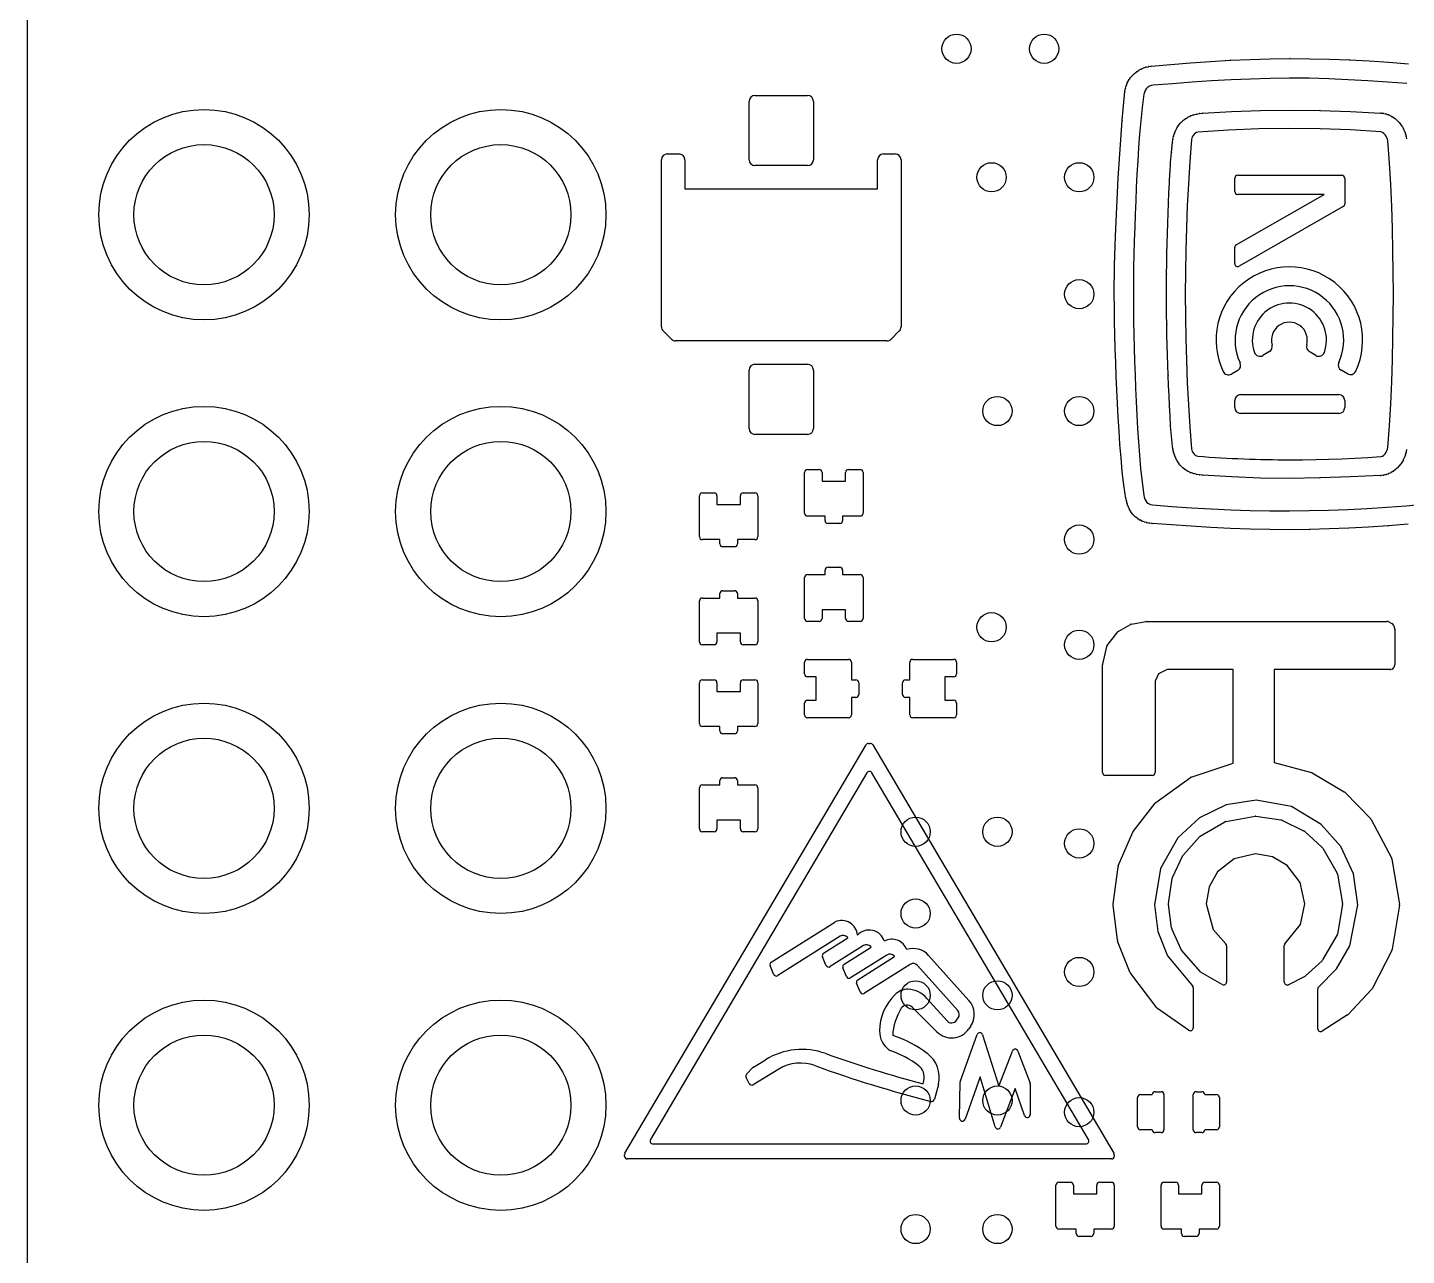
# Model space of a CAD drawing. Extents: x 0 to 45, y 0 to 50.
# Drawn here: x 0 to 11.8, y 19.07 to 29.58 of the extents above; entities that cross this region are included whole.
import ezdxf

# ---------------------------------------------------------------- set-up
doc = ezdxf.new("R2010")
doc.units = 0
for name, color, linetype in [('HOLE_1-6', 7, 'CONTINUOUS'), ('OUTLINE', 7, 'CONTINUOUS'), ('Resist-B', 7, 'CONTINUOUS'), ('Symbol-B', 7, 'CONTINUOUS')]:
    doc.layers.add(name, color=color, linetype=linetype)

msp = doc.modelspace()

# ---------------------------------------------------------------- linework, layer by layer
at = {"layer": 'HOLE_1-6'}
for centre, radius in [((7.95, 29.4), 0.125), ((8.7, 29.4), 0.125), ((1.51, 27.98), 0.6), ((4.05, 27.98), 0.6), ((8.25, 28.3), 0.125), ((9, 28.3), 0.125), ((9, 27.3), 0.125), ((8.3, 26.3), 0.125), ((9, 26.3), 0.125), ((1.51, 25.44), 0.6), ((4.05, 25.44), 0.6), ((9, 25.2), 0.125), ((8.25, 24.45), 0.125), ((9, 24.3), 0.125), ((1.51, 22.9), 0.6), ((4.05, 22.9), 0.6), ((7.6, 22.7), 0.125), ((8.3, 22.7), 0.125), ((9, 22.6), 0.125), ((7.6, 22), 0.125), ((9, 21.5), 0.125), ((7.6, 21.3), 0.125), ((8.3, 21.3), 0.125), ((1.51, 20.36), 0.6), ((4.05, 20.36), 0.6), ((7.6, 20.4), 0.125), ((8.3, 20.4), 0.125), ((9, 20.3), 0.125), ((7.6, 19.3), 0.125), ((8.3, 19.3), 0.125)]:
    msp.add_circle(centre, radius, dxfattribs=at)
at = {"layer": 'OUTLINE'}
msp.add_line((0, 1), (0, 49), dxfattribs=at)
at = {"layer": 'Resist-B'}
for p, q in [((6.175, 28.45), (6.175, 28.95)), ((6.225, 29), (6.675, 29)), ((6.725, 28.95), (6.725, 28.45)), ((6.675, 28.4), (6.225, 28.4)), ((6.225, 26.7), (6.675, 26.7)), ((6.175, 26.15), (6.175, 26.65)), ((6.725, 26.65), (6.725, 26.15)), ((6.675, 26.1), (6.225, 26.1)), ((6.65, 25.425), (6.65, 25.775)), ((6.675, 25.8), (6.775, 25.8)), ((6.8, 25.775), (6.8, 25.7)), ((7, 25.7), (7, 25.775)), ((7.025, 25.8), (7.125, 25.8)), ((7.15, 25.775), (7.15, 25.425)), ((6.8, 25.7), (7, 25.7)), ((5.75, 25.225), (5.75, 25.575)), ((5.775, 25.6), (5.875, 25.6)), ((5.9, 25.575), (5.9, 25.5)), ((5.9, 25.5), (6.1, 25.5)), ((6.1, 25.5), (6.1, 25.575)), ((6.125, 25.6), (6.225, 25.6)), ((6.25, 25.575), (6.25, 25.225)), ((6.825, 25.4), (6.675, 25.4)), ((6.825, 25.3625), (6.825, 25.4)), ((6.975, 25.4), (6.975, 25.3625)), ((7.125, 25.4), (6.975, 25.4)), ((6.95, 25.3375), (6.85, 25.3375)), ((5.925, 25.2), (5.775, 25.2)), ((5.925, 25.1625), (5.925, 25.2)), ((6.05, 25.1375), (5.95, 25.1375)), ((6.075, 25.2), (6.075, 25.1625)), ((6.225, 25.2), (6.075, 25.2)), ((6.675, 24.9), (6.825, 24.9)), ((6.825, 24.9), (6.825, 24.9375)), ((6.85, 24.9625), (6.95, 24.9625)), ((6.975, 24.9375), (6.975, 24.9)), ((6.975, 24.9), (7.125, 24.9)), ((6.65, 24.525), (6.65, 24.875)), ((7.15, 24.875), (7.15, 24.525)), ((5.75, 24.325), (5.75, 24.675)), ((5.775, 24.7), (5.925, 24.7)), ((5.925, 24.7), (5.925, 24.7375)), ((5.95, 24.7625), (6.05, 24.7625)), ((6.075, 24.7375), (6.075, 24.7)), ((6.075, 24.7), (6.225, 24.7)), ((6.25, 24.675), (6.25, 24.325)), ((7, 24.6), (6.8, 24.6)), ((6.8, 24.6), (6.8, 24.525)), ((7, 24.525), (7, 24.6)), ((6.775, 24.5), (6.675, 24.5)), ((7.125, 24.5), (7.025, 24.5)), ((6.1, 24.4), (5.9, 24.4)), ((5.9, 24.4), (5.9, 24.325)), ((6.1, 24.325), (6.1, 24.4)), ((5.875, 24.3), (5.775, 24.3)), ((6.225, 24.3), (6.125, 24.3)), ((6.65, 24.05), (6.65, 24.15)), ((6.675, 24.175), (7.025, 24.175)), ((7.05, 24.15), (7.05, 24)), ((7.55, 24), (7.55, 24.15)), ((7.575, 24.175), (7.925, 24.175)), ((7.95, 24.15), (7.95, 24.05)), ((5.75, 23.625), (5.75, 23.975)), ((5.775, 24), (5.875, 24)), ((5.9, 23.975), (5.9, 23.9)), ((6.1, 23.9), (6.1, 23.975)), ((6.125, 24), (6.225, 24)), ((6.25, 23.975), (6.25, 23.625)), ((6.75, 24.025), (6.675, 24.025)), ((6.75, 23.825), (6.75, 24.025)), ((7.05, 24), (7.0875, 24)), ((7.1125, 23.975), (7.1125, 23.875)), ((7.4875, 23.875), (7.4875, 23.975)), ((7.5125, 24), (7.55, 24)), ((7.925, 24.025), (7.85, 24.025)), ((7.85, 24.025), (7.85, 23.825)), ((5.9, 23.9), (6.1, 23.9)), ((7.0875, 23.85), (7.05, 23.85)), ((7.05, 23.85), (7.05, 23.7)), ((7.55, 23.85), (7.5125, 23.85)), ((7.55, 23.7), (7.55, 23.85)), ((6.65, 23.7), (6.65, 23.8)), ((6.675, 23.825), (6.75, 23.825)), ((7.85, 23.825), (7.925, 23.825)), ((7.95, 23.8), (7.95, 23.7)), ((7.025, 23.675), (6.675, 23.675)), ((7.925, 23.675), (7.575, 23.675)), ((5.925, 23.6), (5.775, 23.6)), ((5.925, 23.5625), (5.925, 23.6)), ((6.05, 23.5375), (5.95, 23.5375)), ((6.075, 23.6), (6.075, 23.5625)), ((6.225, 23.6), (6.075, 23.6)), ((5.925, 23.1), (5.925, 23.1375)), ((5.95, 23.1625), (6.05, 23.1625)), ((6.075, 23.1375), (6.075, 23.1)), ((5.75, 22.725), (5.75, 23.075)), ((5.775, 23.1), (5.925, 23.1)), ((6.075, 23.1), (6.225, 23.1)), ((6.25, 23.075), (6.25, 22.725)), ((6.1, 22.8), (5.9, 22.8)), ((5.9, 22.8), (5.9, 22.725)), ((6.1, 22.725), (6.1, 22.8)), ((5.875, 22.7), (5.775, 22.7)), ((6.225, 22.7), (6.125, 22.7)), ((9.5, 20.175), (9.5, 20.425)), ((9.525, 20.45), (9.625, 20.45)), ((9.65, 20.475), (9.7, 20.475)), ((9.725, 20.45), (9.725, 20.15)), ((9.975, 20.15), (9.975, 20.45)), ((10, 20.475), (10.05, 20.475)), ((10.075, 20.45), (10.175, 20.45)), ((10.2, 20.425), (10.2, 20.175)), ((9.625, 20.15), (9.525, 20.15)), ((9.7, 20.125), (9.65, 20.125)), ((10.05, 20.125), (10, 20.125)), ((10.175, 20.15), (10.075, 20.15)), ((8.8, 19.325), (8.8, 19.675)), ((8.825, 19.7), (8.925, 19.7)), ((8.95, 19.675), (8.95, 19.6)), ((8.95, 19.6), (9.15, 19.6)), ((9.15, 19.6), (9.15, 19.675)), ((9.175, 19.7), (9.275, 19.7)), ((9.3, 19.675), (9.3, 19.325)), ((9.7, 19.325), (9.7, 19.675)), ((9.725, 19.7), (9.825, 19.7)), ((9.85, 19.675), (9.85, 19.6)), ((9.85, 19.6), (10.05, 19.6)), ((10.05, 19.6), (10.05, 19.675)), ((10.075, 19.7), (10.175, 19.7)), ((10.2, 19.675), (10.2, 19.325)), ((8.975, 19.3), (8.825, 19.3)), ((8.975, 19.2625), (8.975, 19.3)), ((9.1, 19.2375), (9, 19.2375)), ((9.125, 19.3), (9.125, 19.2625)), ((9.275, 19.3), (9.125, 19.3)), ((9.875, 19.3), (9.725, 19.3)), ((9.875, 19.2625), (9.875, 19.3)), ((10, 19.2375), (9.9, 19.2375)), ((10.025, 19.3), (10.025, 19.2625)), ((10.175, 19.3), (10.025, 19.3))]:
    msp.add_line(p, q, dxfattribs=at)
for centre in [(1.51, 27.98), (4.05, 27.98), (1.51, 25.44), (4.05, 25.44), (1.51, 22.9), (4.05, 22.9), (1.51, 20.36), (4.05, 20.36)]:
    msp.add_circle(centre, 0.9, dxfattribs=at)
for centre, radius, start, end in [((6.225, 28.95), 0.05, 90, 180), ((6.675, 28.95), 0.05, 0, 90), ((6.225, 28.45), 0.05, 180, -90), ((6.675, 28.45), 0.05, -90, 0), ((6.225, 26.65), 0.05, 90, 180), ((6.675, 26.65), 0.05, 0, 90), ((6.225, 26.15), 0.05, 180, -90), ((6.675, 26.15), 0.05, -90, 0), ((6.675, 25.775), 0.025, 90, 180), ((6.775, 25.775), 0.025, 0, 90), ((7.025, 25.775), 0.025, 90, 180), ((7.125, 25.775), 0.025, 0, 90), ((5.775, 25.575), 0.025, 90, 180), ((5.875, 25.575), 0.025, 0, 90), ((6.125, 25.575), 0.025, 90, 180), ((6.225, 25.575), 0.025, 0, 90), ((6.675, 25.425), 0.025, 180, -90), ((7.125, 25.425), 0.025, -90, 0), ((6.85, 25.3625), 0.025, 180, -90), ((6.95, 25.3625), 0.025, -90, 0), ((5.775, 25.225), 0.025, 180, -90), ((5.95, 25.1625), 0.025, 180, -90), ((6.05, 25.1625), 0.025, -90, 0), ((6.225, 25.225), 0.025, -90, 0), ((6.675, 24.875), 0.025, 90, 180), ((6.85, 24.9375), 0.025, 90, 180), ((6.95, 24.9375), 0.025, 0, 90), ((7.125, 24.875), 0.025, 0, 90), ((5.775, 24.675), 0.025, 90, 180), ((5.95, 24.7375), 0.025, 90, 180), ((6.05, 24.7375), 0.025, 0, 90), ((6.225, 24.675), 0.025, 0, 90), ((6.675, 24.525), 0.025, 180, -90), ((6.775, 24.525), 0.025, -90, 0), ((7.025, 24.525), 0.025, 180, -90), ((7.125, 24.525), 0.025, -90, 0), ((5.775, 24.325), 0.025, 180, -90), ((5.875, 24.325), 0.025, -90, 0), ((6.125, 24.325), 0.025, 180, -90), ((6.225, 24.325), 0.025, -90, 0), ((6.675, 24.15), 0.025, 90, 180), ((7.025, 24.15), 0.025, 0, 90), ((7.575, 24.15), 0.025, 90, 180), ((7.925, 24.15), 0.025, 0, 90), ((5.775, 23.975), 0.025, 90, 180), ((5.875, 23.975), 0.025, 0, 90), ((6.125, 23.975), 0.025, 90, 180), ((6.225, 23.975), 0.025, 0, 90), ((6.675, 24.05), 0.025, 180, -90), ((7.0875, 23.975), 0.025, 0, 90), ((7.5125, 23.975), 0.025, 90, 180), ((7.925, 24.05), 0.025, -90, 0), ((7.0875, 23.875), 0.025, -90, 0), ((7.5125, 23.875), 0.025, 180, -90), ((6.675, 23.8), 0.025, 90, 180), ((7.925, 23.8), 0.025, 0, 90), ((5.775, 23.625), 0.025, 180, -90), ((6.225, 23.625), 0.025, -90, 0), ((6.675, 23.7), 0.025, 180, -90), ((7.025, 23.7), 0.025, -90, 0), ((7.575, 23.7), 0.025, 180, -90), ((7.925, 23.7), 0.025, -90, 0), ((5.95, 23.5625), 0.025, 180, -90), ((6.05, 23.5625), 0.025, -90, 0), ((5.95, 23.1375), 0.025, 90, 180), ((6.05, 23.1375), 0.025, 0, 90), ((5.775, 23.075), 0.025, 90, 180), ((6.225, 23.075), 0.025, 0, 90), ((5.775, 22.725), 0.025, 180, -90), ((5.875, 22.725), 0.025, -90, 0), ((6.125, 22.725), 0.025, 180, -90), ((6.225, 22.725), 0.025, -90, 0), ((9.525, 20.425), 0.025, 90, 180), ((9.65, 20.45), 0.025, 90, 180), ((9.7, 20.45), 0.025, 0, 90), ((10, 20.45), 0.025, 90, 180), ((10.05, 20.45), 0.025, 0, 90), ((10.175, 20.425), 0.025, 0, 90), ((9.525, 20.175), 0.025, 180, -90), ((9.65, 20.15), 0.025, 180, -90), ((9.7, 20.15), 0.025, -90, 0), ((10, 20.15), 0.025, 180, -90), ((10.05, 20.15), 0.025, -90, 0), ((10.175, 20.175), 0.025, -90, 0), ((8.825, 19.675), 0.025, 90, 180), ((8.925, 19.675), 0.025, 0, 90), ((9.175, 19.675), 0.025, 90, 180), ((9.275, 19.675), 0.025, 0, 90), ((9.725, 19.675), 0.025, 90, 180), ((9.825, 19.675), 0.025, 0, 90), ((10.075, 19.675), 0.025, 90, 180), ((10.175, 19.675), 0.025, 0, 90), ((8.825, 19.325), 0.025, 180, -90), ((9, 19.2625), 0.025, 180, -90), ((9.1, 19.2625), 0.025, -90, 0), ((9.275, 19.325), 0.025, -90, 0), ((9.725, 19.325), 0.025, 180, -90), ((9.9, 19.2625), 0.025, 180, -90), ((10, 19.2625), 0.025, -90, 0), ((10.175, 19.325), 0.025, -90, 0)]:
    msp.add_arc(centre, radius, start, end, dxfattribs=at)
at = {"layer": 'Symbol-B'}
for p, q in [((9.61506, 29.2504), (9.78321, 29.26506)), ((9.78355, 29.26508), (9.95285, 29.27867)), ((9.95329, 29.27871), (10.12265, 29.29081)), ((10.12321, 29.29085), (10.29258, 29.30102)), ((10.29328, 29.30106), (10.46262, 29.30887)), ((10.46344, 29.3089), (10.6327, 29.31391)), ((10.63366, 29.31392), (10.80298, 29.31569)), ((10.80386, 29.31569), (10.97254, 29.31447)), ((10.97328, 29.31446), (11.142, 29.31075)), ((11.14276, 29.31073), (11.31138, 29.30445)), ((11.31216, 29.30442), (11.4807, 29.2955)), ((11.48138, 29.29546), (11.6499, 29.28422)), ((11.6504, 29.28418), (11.81902, 29.2712)), ((9.42981, 29.14049), (9.44011, 29.15455)), ((9.443, 29.15814), (9.45468, 29.17134)), ((9.45776, 29.17452), (9.47076, 29.18682)), ((9.47402, 29.18966), (9.48827, 29.20098)), ((9.49165, 29.20344), (9.50692, 29.21361)), ((9.51053, 29.2158), (9.52657, 29.22462)), ((9.5304, 29.22652), (9.54698, 29.23387)), ((9.55111, 29.23549), (9.56809, 29.24127)), ((9.57247, 29.24255), (9.58949, 29.24666)), ((9.59433, 29.24758), (9.6125, 29.25011)), ((10.80011, 29.148), (10.63316, 29.14544)), ((10.96768, 29.14699), (10.80011, 29.148)), ((11.13524, 29.14231), (10.96768, 29.14699)), ((9.36833, 28.7883), (9.39116, 29.03371)), ((9.39153, 29.03668), (9.3943, 29.05468)), ((9.39525, 29.05938), (9.39952, 29.07623)), ((9.40094, 29.08086), (9.40684, 29.09728)), ((9.40864, 29.10162), (9.41603, 29.11735)), ((9.41834, 29.12169), (9.4272, 29.13655)), ((9.56428, 29.04295), (9.55762, 29.02695)), ((9.5736, 29.05745), (9.56428, 29.04295)), ((9.58561, 29.06957), (9.5736, 29.05745)), ((9.60009, 29.07861), (9.58561, 29.06957)), ((9.61622, 29.08453), (9.60009, 29.07861)), ((9.63301, 29.0874), (9.61622, 29.08453)), ((9.79946, 29.10094), (9.63301, 29.0874)), ((9.966, 29.11326), (9.79946, 29.10094)), ((10.13268, 29.12413), (9.966, 29.11326)), ((10.2994, 29.13327), (10.13268, 29.12413)), ((10.46626, 29.14046), (10.2994, 29.13327)), ((10.63316, 29.14544), (10.46626, 29.14046)), ((11.3027, 29.13485), (11.13524, 29.14231)), ((11.47006, 29.12542), (11.3027, 29.13485)), ((11.6373, 29.1147), (11.47006, 29.12542)), ((11.80448, 29.10299), (11.6373, 29.1147)), ((9.55363, 29.01031), (9.53819, 28.89708)), ((9.55762, 29.02695), (9.55363, 29.01031)), ((9.53819, 28.89708), (9.52628, 28.78339)), ((9.88767, 28.78553), (9.90373, 28.79815)), ((9.90837, 28.80139), (9.92601, 28.81227)), ((9.93058, 28.81477), (9.94978, 28.824)), ((9.95417, 28.82587), (9.97465, 28.83341)), ((9.97881, 28.83473), (10.00023, 28.84055)), ((10.00421, 28.84146), (10.0261, 28.84553)), ((10.03009, 28.84611), (10.05288, 28.84847)), ((10.0552, 28.84866), (10.30205, 28.86265)), ((10.30301, 28.8627), (10.55064, 28.87196)), ((10.55184, 28.87199), (10.79943, 28.8753)), ((10.80079, 28.8753), (11.06017, 28.87171)), ((11.06111, 28.87168), (11.32065, 28.8632)), ((11.32153, 28.86317), (11.57963, 28.85019)), ((11.583, 28.84991), (11.60102, 28.84778)), ((11.60621, 28.84689), (11.62311, 28.84305)), ((11.62815, 28.84162), (11.64464, 28.83601)), ((11.64942, 28.8341), (11.66529, 28.8268)), ((11.66984, 28.82442), (11.68495, 28.81549)), ((11.68903, 28.81281), (11.70337, 28.80233)), ((11.70698, 28.79943), (11.72049, 28.78748)), ((9.3495, 28.54055), (9.36826, 28.78746)), ((9.52628, 28.78339), (9.51637, 28.66952)), ((9.81549, 28.67783), (9.82344, 28.69788)), ((9.82541, 28.70222), (9.83501, 28.721)), ((9.83758, 28.72545), (9.84891, 28.74291)), ((9.85209, 28.74727), (9.86516, 28.76333)), ((9.8688, 28.76733), (9.88341, 28.78177)), ((9.99232, 28.67625), (9.98262, 28.66789)), ((10.00324, 28.68257), (9.99232, 28.67625)), ((10.01513, 28.6857), (10.00324, 28.68257)), ((10.27649, 28.70302), (10.01513, 28.6857)), ((10.53821, 28.71407), (10.27649, 28.70302)), ((10.80011, 28.71811), (10.53821, 28.71407)), ((11.06097, 28.71514), (10.80011, 28.71811)), ((11.3217, 28.70546), (11.06097, 28.71514)), ((11.58198, 28.68811), (11.3217, 28.70546)), ((11.59544, 28.68412), (11.58198, 28.68811)), ((11.6073, 28.67556), (11.59544, 28.68412)), ((11.61764, 28.66421), (11.6073, 28.67556)), ((11.72363, 28.78445), (11.73619, 28.77122)), ((11.73894, 28.76806), (11.75036, 28.75381)), ((11.75289, 28.75036), (11.76308, 28.73516)), ((11.76522, 28.73165), (11.77414, 28.71564)), ((11.77604, 28.71185), (11.78355, 28.69519)), ((11.78516, 28.69118), (11.79112, 28.67417)), ((9.51637, 28.66952), (9.50786, 28.55557)), ((9.78886, 28.51392), (9.79758, 28.59844)), ((9.79787, 28.60073), (9.80131, 28.62364)), ((9.80193, 28.62698), (9.80678, 28.64898)), ((9.80772, 28.65262), (9.81408, 28.67379)), ((9.96108, 28.62271), (9.94601, 28.43406)), ((9.96336, 28.63495), (9.96108, 28.62271)), ((9.96788, 28.64684), (9.96336, 28.63495)), ((9.97438, 28.65796), (9.96788, 28.64684)), ((9.98262, 28.66789), (9.97438, 28.65796)), ((11.62648, 28.65176), (11.61764, 28.66421)), ((11.63362, 28.63891), (11.62648, 28.65176)), ((11.63867, 28.62555), (11.63362, 28.63891)), ((11.64121, 28.61161), (11.63867, 28.62555)), ((11.65472, 28.42448), (11.64121, 28.61161)), ((11.79248, 28.66958), (11.79666, 28.65259)), ((11.79765, 28.64744), (11.80009, 28.6296)), ((5.425, 27.02071), (5.425, 28.45)), ((5.475, 28.5), (5.575, 28.5)), ((5.625, 28.45), (5.625, 28.2)), ((7.275, 28.2), (7.275, 28.45)), ((7.325, 28.5), (7.425, 28.5)), ((7.475, 28.45), (7.475, 27.02071)), ((9.33407, 28.29252), (9.34945, 28.53987)), ((9.50045, 28.44153), (9.49394, 28.32743)), ((9.50786, 28.55557), (9.50045, 28.44153)), ((9.78214, 28.42716), (9.78874, 28.51264)), ((9.49394, 28.32743), (9.4882, 28.21326)), ((9.77214, 28.25359), (9.77679, 28.33994)), ((9.77681, 28.34032), (9.78209, 28.42637)), ((9.94601, 28.43406), (9.93415, 28.24519)), ((11.66572, 28.23718), (11.65472, 28.42448)), ((9.32129, 28.04439), (9.33404, 28.29198)), ((9.4882, 28.21326), (9.48312, 28.09908)), ((9.76787, 28.16691), (9.77212, 28.25335)), ((9.93415, 28.24519), (9.92496, 28.05616)), ((10.33136, 28.1791), (10.33136, 28.2926)), ((10.35636, 28.3176), (11.24735, 28.3176)), ((11.27235, 28.2926), (11.27235, 28.07081)), ((11.67436, 28.04973), (11.66572, 28.23718)), ((5.625, 28.2), (7.275, 28.2)), ((9.48312, 28.09908), (9.4786, 27.98489)), ((9.76405, 28.08022), (9.76785, 28.16665)), ((10.34388, 27.7227), (11.0963, 28.1541)), ((11.0963, 28.1541), (10.35636, 28.1541)), ((9.31074, 27.79629), (9.32127, 28.04395)), ((9.4786, 27.98489), (9.47456, 27.87069)), ((9.75757, 27.9068), (9.76062, 27.99331)), ((9.76062, 27.99353), (9.76405, 28.08)), ((9.92496, 28.05616), (9.91792, 27.867)), ((11.25976, 28.04911), (10.36876, 27.5395)), ((11.68078, 27.86218), (11.67436, 28.04973)), ((9.47456, 27.87069), (9.47098, 27.75646)), ((9.75488, 27.82006), (9.75757, 27.9066)), ((9.91792, 27.867), (9.91256, 27.67783)), ((11.6852, 27.6746), (11.68078, 27.86218)), ((9.30296, 27.54824), (9.31072, 27.79573)), ((9.47098, 27.75646), (9.46786, 27.64221)), ((9.75054, 27.64657), (9.75254, 27.73312)), ((9.75254, 27.73332), (9.75488, 27.81986)), ((9.46786, 27.64221), (9.46522, 27.52794)), ((9.74886, 27.55983), (9.75054, 27.64639)), ((9.91256, 27.67783), (9.90903, 27.48862)), ((10.33135, 27.5612), (10.33131, 27.701)), ((11.68777, 27.487), (11.6852, 27.6746)), ((9.30002, 27.29989), (9.30293, 27.54726)), ((9.46522, 27.52794), (9.46336, 27.41369)), ((9.7476, 27.47333), (9.74886, 27.55959)), ((9.46336, 27.41369), (9.46336, 27.18448)), ((9.74774, 27.12619), (9.74759, 27.47257)), ((9.90903, 27.48862), (9.90766, 27.29939)), ((11.68863, 27.29939), (11.68777, 27.487)), ((9.30095, 27.18271), (9.30001, 27.29889)), ((9.90766, 27.29939), (9.90918, 27.11019)), ((11.68762, 27.11181), (11.68863, 27.29939)), ((9.30278, 27.06583), (9.30095, 27.18233)), ((9.46336, 27.18448), (9.46522, 27.06957)), ((9.30532, 26.94897), (9.30278, 27.06553)), ((9.46522, 27.06957), (9.46768, 26.95466)), ((9.74891, 27.03923), (9.74774, 27.12553)), ((9.75056, 26.95245), (9.74891, 27.03895)), ((9.90918, 27.11019), (9.91276, 26.92098)), ((11.68495, 26.92426), (11.68762, 27.11181)), ((5.51036, 26.91464), (5.43964, 26.98536)), ((7.46036, 26.98536), (7.38964, 26.91464)), ((9.30845, 26.83211), (9.30532, 26.94871)), ((9.46768, 26.95466), (9.4706, 26.83975)), ((9.75267, 26.86569), (9.75056, 26.95219)), ((9.91276, 26.92098), (9.91812, 26.7318)), ((11.68045, 26.7367), (11.68495, 26.92426)), ((7.35429, 26.9), (5.54571, 26.9)), ((9.31211, 26.71532), (9.30845, 26.83189)), ((9.4706, 26.83975), (9.47398, 26.72487)), ((9.75516, 26.77894), (9.75267, 26.86547)), ((10.62799, 26.80819), (10.57199, 26.77494)), ((11.02469, 26.77512), (10.96877, 26.80875)), ((9.31637, 26.59853), (9.31211, 26.71506)), ((9.47398, 26.72487), (9.47789, 26.61001)), ((9.758, 26.69219), (9.75516, 26.77874)), ((9.76115, 26.60548), (9.758, 26.69201)), ((9.91812, 26.7318), (9.92513, 26.54265)), ((11.67403, 26.54923), (11.68045, 26.7367)), ((9.32124, 26.48179), (9.31638, 26.59827)), ((9.47789, 26.61001), (9.48236, 26.4952)), ((9.76461, 26.51879), (9.76115, 26.6053)), ((10.35643, 26.64759), (10.30244, 26.61596)), ((11.29555, 26.61862), (11.24186, 26.65024)), ((9.32683, 26.36509), (9.32126, 26.48149)), ((9.48236, 26.4952), (9.48747, 26.38039)), ((9.76837, 26.43214), (9.76461, 26.51861)), ((9.92513, 26.54265), (9.93425, 26.3536)), ((10.38136, 26.44021), (11.22235, 26.44021)), ((11.66547, 26.36185), (11.67403, 26.54923)), ((9.3332, 26.24844), (9.32685, 26.36475)), ((9.48747, 26.38039), (9.49326, 26.26561)), ((9.7725, 26.34549), (9.76838, 26.43192)), ((9.77707, 26.25886), (9.77252, 26.34525)), ((9.93425, 26.3536), (9.94604, 26.16472)), ((10.33136, 26.3294), (10.33136, 26.39021)), ((11.27235, 26.39021), (11.27235, 26.3294)), ((11.65465, 26.17458), (11.66547, 26.36185)), ((9.34042, 26.13182), (9.33322, 26.24808)), ((9.49326, 26.26561), (9.49981, 26.15085)), ((9.78224, 26.17244), (9.77709, 26.2585)), ((11.22235, 26.2794), (10.38136, 26.2794)), ((9.34859, 26.01524), (9.34044, 26.13142)), ((9.49981, 26.15085), (9.5072, 26.03615)), ((9.78879, 26.08616), (9.78229, 26.17164)), ((9.79758, 26.00035), (9.78891, 26.08484)), ((9.94604, 26.16472), (9.96108, 25.9761)), ((11.64121, 25.98751), (11.65465, 26.17458)), ((9.35782, 25.8988), (9.34863, 26.01478)), ((9.5072, 26.03615), (9.51553, 25.92147)), ((9.80131, 25.97516), (9.79787, 25.99803)), ((9.80678, 25.94982), (9.80193, 25.97182)), ((9.96108, 25.9761), (9.96336, 25.96414)), ((9.96336, 25.96414), (9.96788, 25.95253)), ((11.63367, 25.9601), (11.6387, 25.97348)), ((11.6387, 25.97348), (11.64121, 25.98751)), ((11.80009, 25.9695), (11.79764, 25.95163)), ((9.36869, 25.78258), (9.35788, 25.8981)), ((9.51553, 25.92147), (9.52536, 25.80694)), ((9.81409, 25.925), (9.80772, 25.94618)), ((9.82342, 25.90095), (9.81549, 25.92098)), ((9.83498, 25.87785), (9.82539, 25.8966)), ((9.84893, 25.85589), (9.83757, 25.87337)), ((9.86512, 25.83552), (9.85206, 25.85158)), ((9.96788, 25.95253), (9.97441, 25.94123)), ((9.97441, 25.94123), (9.98267, 25.93089)), ((9.98267, 25.93089), (9.99237, 25.9223)), ((9.99237, 25.9223), (10.00329, 25.91621)), ((10.00329, 25.91621), (10.01513, 25.91341)), ((10.80011, 25.88311), (10.9119, 25.88342)), ((10.9119, 25.88342), (11.02366, 25.88464)), ((11.02366, 25.88464), (11.13545, 25.88705)), ((11.13545, 25.88705), (11.24721, 25.89078)), ((11.24721, 25.89078), (11.35889, 25.89589)), ((11.35889, 25.89589), (11.4705, 25.90252)), ((11.4705, 25.90252), (11.58198, 25.9107)), ((11.58198, 25.9107), (11.59549, 25.91468)), ((11.59549, 25.91468), (11.60738, 25.92329)), ((11.60738, 25.92329), (11.61769, 25.9347)), ((11.61769, 25.9347), (11.62653, 25.9472)), ((11.62653, 25.9472), (11.63367, 25.9601)), ((11.75044, 25.84518), (11.73901, 25.83088)), ((11.76311, 25.86374), (11.75291, 25.84855)), ((11.77421, 25.8834), (11.76533, 25.86737)), ((11.78359, 25.90383), (11.77607, 25.88712)), ((11.79114, 25.92489), (11.78521, 25.90788)), ((11.79667, 25.94652), (11.7925, 25.92947)), ((9.38231, 25.66675), (9.36882, 25.7814)), ((9.52536, 25.80694), (9.5372, 25.69261)), ((9.88338, 25.81706), (9.86878, 25.83148)), ((9.9037, 25.80071), (9.88765, 25.8133)), ((9.92598, 25.78661), (9.90834, 25.79747)), ((9.94977, 25.7749), (9.93057, 25.78411)), ((9.9746, 25.76553), (9.95414, 25.77305)), ((10.00018, 25.75841), (9.9788, 25.7642)), ((10.02614, 25.75349), (10.00426, 25.75748)), ((10.05294, 25.75061), (10.03005, 25.75294)), ((10.30205, 25.73628), (10.05514, 25.75044)), ((10.55061, 25.72677), (10.30301, 25.73623)), ((10.79944, 25.72351), (10.55187, 25.72674)), ((11.06017, 25.72709), (10.80078, 25.72351)), ((11.32065, 25.7356), (11.06111, 25.72712)), ((11.57962, 25.7486), (11.32153, 25.73563)), ((11.60104, 25.75103), (11.58301, 25.74889)), ((11.62311, 25.75575), (11.60619, 25.75192)), ((11.64471, 25.76283), (11.6282, 25.7572)), ((11.66533, 25.77201), (11.64945, 25.76472)), ((11.68505, 25.78338), (11.66994, 25.77443)), ((11.70344, 25.79654), (11.68908, 25.78604)), ((11.72056, 25.81142), (11.70707, 25.79947)), ((11.73626, 25.82772), (11.72372, 25.81448)), ((9.39988, 25.55163), (9.38254, 25.66503)), ((9.5372, 25.69261), (9.55168, 25.57859)), ((9.40419, 25.53024), (9.40032, 25.54918)), ((9.40988, 25.50889), (9.40492, 25.52718)), ((9.41696, 25.48809), (9.41089, 25.50562)), ((9.55168, 25.57859), (9.55506, 25.56193)), ((9.55506, 25.56193), (9.56064, 25.54567)), ((9.56064, 25.54567), (9.56877, 25.53066)), ((9.56877, 25.53066), (9.57967, 25.51773)), ((9.57967, 25.51773), (9.59341, 25.50767)), ((9.59341, 25.50767), (9.60913, 25.50087)), ((9.60913, 25.50087), (9.62572, 25.49759)), ((9.62572, 25.49759), (9.79318, 25.48413)), ((11.6312, 25.47628), (11.79704, 25.48992)), ((11.79704, 25.48992), (11.96257, 25.5063)), ((9.42561, 25.46784), (9.41836, 25.48448)), ((9.43593, 25.44837), (9.42747, 25.46402)), ((9.44799, 25.42987), (9.43829, 25.44446)), ((9.46175, 25.41263), (9.45088, 25.42595)), ((9.47723, 25.39685), (9.46523, 25.40879)), ((9.49444, 25.3827), (9.48124, 25.39327)), ((9.5133, 25.37033), (9.49879, 25.37959)), ((9.79318, 25.48413), (9.96072, 25.47219)), ((9.96072, 25.47219), (10.12841, 25.462)), ((10.12841, 25.462), (10.29623, 25.45383)), ((10.29623, 25.45383), (10.46415, 25.44801)), ((10.46415, 25.44801), (10.63212, 25.44511)), ((10.63212, 25.44511), (10.80011, 25.4457)), ((10.80011, 25.4457), (10.96643, 25.44842)), ((10.96643, 25.44842), (11.13275, 25.4521)), ((11.13275, 25.4521), (11.29902, 25.45751)), ((11.29902, 25.45751), (11.46519, 25.46546)), ((11.46519, 25.46546), (11.6312, 25.47628)), ((9.53342, 25.35989), (9.51764, 25.36786)), ((9.55439, 25.35139), (9.5376, 25.35802)), ((9.57609, 25.3448), (9.55863, 25.34994)), ((9.59809, 25.34012), (9.5802, 25.34378)), ((9.62108, 25.33722), (9.60222, 25.33945)), ((9.79017, 25.32491), (9.62334, 25.33701)), ((9.95813, 25.31335), (9.79035, 25.32489)), ((10.12621, 25.30312), (9.95853, 25.31333)), ((10.29444, 25.29492), (10.12681, 25.30309)), ((10.46283, 25.28902), (10.29512, 25.29489)), ((10.63129, 25.28548), (10.46353, 25.289)), ((10.79969, 25.28431), (10.63199, 25.28547)), ((10.96885, 25.28596), (10.80053, 25.28431)), ((11.13808, 25.29067), (10.96975, 25.28597)), ((11.30724, 25.29801), (11.13886, 25.2907)), ((11.47631, 25.30754), (11.30788, 25.29804)), ((11.64525, 25.31884), (11.47683, 25.30757)), ((11.81406, 25.33151), (11.64565, 25.31887)), ((9.33784, 24.41702), (9.4386, 24.47446)), ((9.44669, 24.47737), (9.56881, 24.49863)), ((9.57308, 24.499), (11.63294, 24.49997)), ((11.64357, 24.4976), (11.67639, 24.48221)), ((11.68929, 24.46807), (11.69846, 24.4427)), ((11.69995, 24.43418), (11.69966, 24.12774)), ((9.23965, 24.29486), (9.33055, 24.41073)), ((9.20066, 24.13307), (9.23493, 24.28493)), ((9.20017, 23.20585), (9.20005, 24.12756)), ((9.75387, 24.08767), (9.6773, 24.05009)), ((10.3165, 24.08767), (9.75387, 24.08767)), ((10.3165, 23.28537), (10.3165, 24.08767)), ((11.65969, 24.08767), (10.6696, 24.08767)), ((10.6696, 24.08767), (10.6696, 23.2916)), ((11.6772, 24.09232), (11.66797, 24.08908)), ((11.69715, 24.11687), (11.69141, 24.10502)), ((9.6773, 24.05009), (9.64992, 23.98817)), ((9.64992, 23.98817), (9.64992, 23.20585)), ((5.11247, 19.94821), (7.17607, 23.44371)), ((7.1976, 23.456), (7.2114, 23.456)), ((7.23293, 23.44371), (9.29653, 19.94821)), ((9.95882, 23.16774), (10.3165, 23.28537)), ((10.6696, 23.2916), (10.9879, 23.20601)), ((7.18297, 23.20361), (5.33048, 20.06571)), ((9.07852, 20.06571), (7.22603, 23.20361)), ((9.62492, 23.18085), (9.22517, 23.18085)), ((9.65625, 22.95002), (9.95197, 23.16423)), ((10.99412, 23.2034), (11.26845, 23.04144)), ((11.27363, 23.03737), (11.49451, 22.81095)), ((9.46078, 22.70147), (9.65122, 22.94517)), ((10.25645, 22.92957), (10.02923, 22.81804)), ((10.51437, 22.9694), (10.25645, 22.92957)), ((10.81546, 22.91456), (10.51437, 22.9694)), ((11.07101, 22.76312), (10.81546, 22.91456)), ((10.02923, 22.81804), (9.84437, 22.6468)), ((10.03491, 22.66199), (10.2466, 22.7852)), ((10.25477, 22.7882), (10.50428, 22.83282)), ((10.51243, 22.83293), (10.7256, 22.8006)), ((10.73271, 22.79841), (10.92069, 22.70779)), ((11.49874, 22.80513), (11.67392, 22.47196)), ((9.33451, 22.40723), (9.45748, 22.69588)), ((9.89093, 22.50313), (10.02887, 22.65707)), ((10.92666, 22.70376), (11.07942, 22.5648)), ((11.23791, 22.57345), (11.07101, 22.76312)), ((9.84437, 22.6468), (9.69677, 22.38459)), ((11.08429, 22.55874), (11.2066, 22.34536)), ((11.3466, 22.3403), (11.23791, 22.57345)), ((9.797, 22.30766), (9.88697, 22.49717)), ((10.32581, 22.46821), (10.18317, 22.35546)), ((10.50835, 22.5101), (10.32581, 22.46821)), ((10.65448, 22.48381), (10.50835, 22.5101)), ((10.77851, 22.41121), (10.65448, 22.48381)), ((11.67647, 22.46437), (11.73943, 22.07964)), ((9.28911, 22.0789), (9.33274, 22.40079)), ((9.69677, 22.38459), (9.64333, 22.07565)), ((10.18317, 22.35546), (10.11154, 22.22976)), ((10.88977, 22.26666), (10.77851, 22.41121)), ((11.20953, 22.33727), (11.25378, 22.08603)), ((11.38542, 22.07565), (11.3466, 22.3403)), ((9.76268, 22.08525), (9.79486, 22.30064)), ((10.11154, 22.22976), (10.0856, 22.08168)), ((10.9311, 22.08168), (10.88977, 22.26666)), ((9.32732, 21.77073), (9.28908, 22.0724)), ((9.64333, 22.07565), (9.67263, 21.84493)), ((9.79062, 21.87707), (9.76265, 22.07811)), ((10.0856, 22.08168), (10.14525, 21.86225)), ((10.89353, 21.90494), (10.9311, 22.08168)), ((11.25378, 22.07733), (11.20903, 21.82479)), ((11.31528, 21.72401), (11.38542, 22.07565)), ((11.73944, 22.07165), (11.6793, 21.69618)), ((6.36412, 21.58477), (6.90782, 21.92691)), ((9.67263, 21.84493), (9.7555, 21.63664)), ((9.87101, 21.69153), (9.79249, 21.87047)), ((10.14525, 21.86225), (10.25509, 21.74105)), ((10.76069, 21.74078), (10.89353, 21.90494)), ((6.9545, 21.80505), (6.42035, 21.46891)), ((6.81275, 21.66123), (7.02036, 21.79188)), ((7.15451, 21.72505), (6.86898, 21.54537)), ((7.02036, 21.79188), (7.01619, 21.79606)), ((7.22036, 21.71188), (7.21619, 21.71606)), ((9.43704, 21.4916), (9.32888, 21.76467)), ((10.26157, 21.72426), (10.26157, 21.41481)), ((10.75512, 21.41306), (10.75512, 21.72505)), ((11.20606, 21.81665), (11.08239, 21.60242)), ((11.20224, 21.52734), (11.31528, 21.72401)), ((6.83247, 21.5572), (6.80288, 21.63074)), ((6.98751, 21.56535), (7.22036, 21.71188)), ((7.35451, 21.64505), (7.04374, 21.44949)), ((7.10513, 21.4335), (7.42036, 21.63188)), ((7.42036, 21.63188), (7.41619, 21.63606)), ((7.7112, 21.64179), (8.0561, 21.2564)), ((9.7555, 21.63664), (9.96988, 21.38026)), ((10.03658, 21.50021), (9.87507, 21.68513)), ((11.07767, 21.59652), (10.93625, 21.46636)), ((11.67686, 21.68872), (11.50631, 21.35643)), ((6.38384, 21.48074), (6.35425, 21.55428)), ((7.00724, 21.46132), (6.97764, 21.53486)), ((7.55448, 21.56505), (7.16136, 21.31764)), ((7.96072, 21.17104), (7.61582, 21.55643)), ((9.66476, 21.19315), (9.44044, 21.48559)), ((10.22432, 21.39301), (10.04316, 21.49486)), ((11.04822, 21.37117), (11.20224, 21.52734)), ((7.12485, 21.32947), (7.09526, 21.40301)), ((9.9757, 21.36423), (9.9757, 21.02246)), ((10.93077, 21.46252), (10.79157, 21.39084)), ((7.69699, 21.27378), (7.86915, 21.08141)), ((11.04102, 21.01437), (11.04102, 21.35362)), ((11.50231, 21.35075), (11.30125, 21.13621)), ((7.78063, 20.98881), (7.57003, 21.1994)), ((9.93638, 21.00197), (9.67028, 21.18787)), ((11.29649, 21.13225), (11.0795, 20.99332)), ((7.95062, 21.08644), (7.96469, 21.10671)), ((8.06985, 21.03374), (8.05578, 21.01347)), ((7.98257, 20.56769), (8.12598, 20.96418)), ((8.17334, 20.96316), (8.31117, 20.52383)), ((8.31117, 20.52383), (8.42767, 20.82341)), ((8.47432, 20.82327), (8.57952, 20.54814)), ((6.15337, 20.62655), (6.20636, 20.68179)), ((6.42789, 20.66785), (6.21063, 20.53548)), ((6.21139, 20.68583), (6.31544, 20.74923)), ((6.17526, 20.54565), (6.14905, 20.59806)), ((7.66425, 20.54239), (7.67149, 20.56923)), ((7.79574, 20.53835), (7.76125, 20.41058)), ((7.97449, 20.24969), (7.98108, 20.55972)), ((8.15117, 20.60383), (8.02306, 20.24084)), ((8.27986, 20.17487), (8.15117, 20.60383)), ((8.58117, 20.53921), (8.58117, 20.2804)), ((8.45117, 20.50383), (8.32721, 20.17328)), ((8.53258, 20.27211), (8.45117, 20.50383)), ((5.35201, 20.028), (9.05699, 20.028)), ((5.109, 19.925), (5.109, 19.9355)), ((9.275, 19.9), (5.134, 19.9)), ((9.3, 19.9355), (9.3, 19.925))]:
    msp.add_line(p, q, dxfattribs=at)
for centre, radius, start, end in [((9.78755, 29.21525), 0.05, 94.589459, 94.981051), ((9.95685, 29.22883), 0.05, 94.082352, 94.590176), ((10.12621, 29.24094), 0.05, 93.439807, 94.086577), ((10.29558, 29.25111), 0.05, 92.636382, 93.435918), ((10.46492, 29.25892), 0.05, 91.696138, 92.640991), ((10.63418, 29.26393), 0.05, 90.595974, 91.694008), ((10.8035, 29.26569), 0.05, 89.587478, 90.597372), ((10.97218, 29.26447), 0.05, 88.739444, 89.586515), ((11.1409, 29.26076), 0.05, 87.868302, 88.739764), ((11.30952, 29.25448), 0.05, 86.973965, 87.868622), ((11.47806, 29.24557), 0.05, 86.192785, 86.969762), ((11.64657, 29.23433), 0.05, 85.606568, 86.182996), ((9.48045, 29.12501), 0.05, 138.502541, 143.780503), ((9.49212, 29.1382), 0.05, 133.41156, 138.49355), ((9.50513, 29.15051), 0.05, 128.471919, 133.424561), ((9.51937, 29.16183), 0.05, 123.670998, 128.456961), ((9.53463, 29.17199), 0.05, 118.815312, 123.659), ((9.55066, 29.18081), 0.05, 113.904312, 118.809566), ((9.56724, 29.18816), 0.05, 108.819041, 113.908191), ((9.58421, 29.19394), 0.05, 103.577731, 108.8113), ((9.60123, 29.19806), 0.05, 97.932386, 103.577164), ((9.6194, 29.20059), 0.05, 94.979668, 97.932048), ((9.44095, 29.02908), 0.05, 171.257323, 174.684866), ((9.44372, 29.04709), 0.05, 165.772002, 171.264406), ((9.44799, 29.06394), 0.05, 160.220531, 165.767323), ((9.45389, 29.08036), 0.05, 154.834254, 160.21964), ((9.46128, 29.09608), 0.05, 149.187575, 154.829611), ((9.47015, 29.11094), 0.05, 143.776345, 149.196148), ((9.93462, 28.75883), 0.05, 121.665302, 128.155843), ((9.95226, 28.76971), 0.05, 115.693894, 121.667021), ((9.97155, 28.77899), 0.05, 110.341445, 115.807472), ((9.99184, 28.78646), 0.05, 105.106367, 110.106046), ((10.01335, 28.7923), 0.05, 100.532372, 105.211582), ((10.03524, 28.79637), 0.05, 95.91125, 100.537026), ((10.05803, 28.79874), 0.05, 93.244665, 95.911854), ((10.30488, 28.81273), 0.05, 92.143149, 93.244362), ((10.55251, 28.82199), 0.05, 90.767717, 92.140988), ((10.8001, 28.8253), 0.05, 89.209368, 90.766144), ((11.05948, 28.82171), 0.05, 88.131699, 89.206267), ((11.31902, 28.81323), 0.05, 87.122717, 88.129593), ((11.57712, 28.80025), 0.05, 83.247324, 87.122085), ((11.59515, 28.79813), 0.05, 77.220115, 83.257953), ((11.61204, 28.79429), 0.05, 71.202654, 77.20337), ((11.62854, 28.78867), 0.05, 65.316101, 71.211658), ((11.64441, 28.78137), 0.05, 59.429293, 65.314712), ((11.65952, 28.77244), 0.05, 53.833631, 59.434227), ((11.67386, 28.76197), 0.05, 48.518716, 53.832068), ((9.41812, 28.78367), 0.05, 174.687312, 175.655506), ((9.86196, 28.6594), 0.05, 158.366725, 163.269068), ((9.86992, 28.67945), 0.05, 152.907057, 158.371796), ((9.87953, 28.69824), 0.05, 147.031376, 152.926003), ((9.89086, 28.7157), 0.05, 140.844439, 147.026177), ((9.90394, 28.73177), 0.05, 134.659633, 140.858662), ((9.91856, 28.74621), 0.05, 128.153365, 134.670817), ((11.68736, 28.75003), 0.05, 43.500877, 48.507612), ((11.69992, 28.7368), 0.05, 38.699182, 43.505666), ((11.71135, 28.72254), 0.05, 33.810851, 38.712438), ((11.72154, 28.70733), 0.05, 29.108035, 33.822787), ((11.73046, 28.69131), 0.05, 24.258053, 29.122655), ((11.73797, 28.67464), 0.05, 19.315461, 24.269931), ((9.84732, 28.59331), 0.05, 171.466401, 174.108691), ((9.85076, 28.61622), 0.05, 167.573109, 171.465816), ((9.85561, 28.63823), 0.05, 163.275514, 167.580662), ((11.74393, 28.65764), 0.05, 13.816667, 19.304613), ((11.74811, 28.64064), 0.05, 7.815739, 13.829076), ((5.475, 28.45), 0.05, 90, 180), ((5.575, 28.45), 0.05, 0, 90), ((7.325, 28.45), 0.05, 90, 180), ((7.425, 28.45), 0.05, 0, 90), ((9.39935, 28.53677), 0.05, 175.663704, 176.442244), ((9.83859, 28.50879), 0.05, 174.110369, 175.584506), ((9.82672, 28.33725), 0.05, 176.48013, 176.917718), ((9.832, 28.42331), 0.05, 175.584599, 176.491752), ((9.38397, 28.28941), 0.05, 176.433673, 177.052976), ((9.82206, 28.25089), 0.05, 176.904086, 177.182495), ((10.35636, 28.2926), 0.025, 90, 180), ((11.24735, 28.2926), 0.025, 0, 90), ((9.8178, 28.16445), 0.05, 177.179376, 177.479712), ((10.35636, 28.1791), 0.025, 180, -90), ((9.37122, 28.04183), 0.05, 177.064913, 177.565217), ((9.81059, 27.99155), 0.05, 177.730912, 177.983376), ((9.81401, 28.07802), 0.05, 177.478596, 177.731326), ((11.24735, 28.07081), 0.025, -60.235218, 0), ((9.80757, 27.9067), 0.05, 179.885409, -179.885408), ((9.3607, 27.79416), 0.05, 177.558724, 178.203809), ((9.80253, 27.73197), 0.05, 178.45308, 178.67777), ((9.80486, 27.81851), 0.05, 178.223689, 178.452914), ((9.80053, 27.64542), 0.05, 178.682166, 178.889269), ((10.35631, 27.70101), 0.025, 119.81595, -179.985146), ((9.35293, 27.54667), 0.05, 178.200424, 179.325039), ((9.79885, 27.55886), 0.05, 178.888379, 179.164302), ((10.79843, 26.90678), 0.62711, -25.129493, -154.584813), ((10.35635, 27.5612), 0.025, 180, -60.232527), ((9.79759, 27.47259), 0.05, 179.151915, -179.975215), ((9.35001, 27.29929), 0.05, 179.312346, -179.538422), ((10.7986, 26.90678), 0.46495, -24.489135, -155.193789), ((9.35094, 27.18311), 0.05, -179.541552, -179.101528), ((10.79846, 26.90671), 0.31717, -19.399852, -160.594436), ((9.35277, 27.06662), 0.05, -179.094621, -178.753249), ((9.79774, 27.12621), 0.05, -179.977082, -179.226227), ((9.7989, 27.0399), 0.05, -179.232129, -178.908973), ((10.79844, 26.90678), 0.15372, -15.717048, -164.162636), ((5.475, 27.02072), 0.05, -179.988541, -135), ((5.54571, 26.95), 0.05, -134.991897, -90), ((7.35428, 26.95), 0.05, -89.988541, -45), ((7.425, 27.02071), 0.05, -44.991897, 0), ((9.3553, 26.95005), 0.05, -178.762109, -178.464038), ((9.80055, 26.95341), 0.05, -178.899836, -178.604754), ((9.35843, 26.83346), 0.05, -178.452771, -178.203344), ((9.80265, 26.86691), 0.05, -178.601701, -178.353795), ((10.54647, 26.81794), 0.05, -160.597468, -59.311362), ((10.60246, 26.85118), 0.05, -59.295659, 15.843082), ((10.99454, 26.8516), 0.05, 164.28757, -121.022711), ((11.05046, 26.81797), 0.05, -121.022711, -19.402532), ((9.36208, 26.71688), 0.05, -178.211879, -177.908695), ((9.80513, 26.78038), 0.05, -178.349348, -178.122772), ((9.80797, 26.69383), 0.05, -178.120245, -177.917315), ((10.33116, 26.69073), 0.05, -59.639624, 24.807152), ((11.26723, 26.69332), 0.05, 155.510532, -120.494017), ((9.36634, 26.60036), 0.05, -177.902653, -177.608538), ((9.81111, 26.6073), 0.05, -177.913686, -177.712032), ((10.27717, 26.6591), 0.05, -154.582966, -59.639624), ((11.32092, 26.6617), 0.05, -120.494017, -25.129753), ((9.3712, 26.48388), 0.05, -177.604516, -177.258975), ((9.81461, 26.5187), 0.05, 179.896868, -179.896868), ((10.38136, 26.39021), 0.05, 90, 180), ((11.22235, 26.39021), 0.05, 0, 90), ((9.37678, 26.36748), 0.05, -177.26061, -176.874659), ((9.81832, 26.4343), 0.05, -177.523887, -177.267712), ((9.82245, 26.34788), 0.05, -177.26061, -176.982693), ((10.38136, 26.3294), 0.05, 180, -90), ((11.22235, 26.3294), 0.05, -90, 0), ((9.38312, 26.25117), 0.05, -176.869755, -176.456752), ((9.827, 26.26149), 0.05, -176.984803, -176.575902), ((9.39032, 26.13492), 0.05, -176.445111, -175.989262), ((9.83215, 26.17543), 0.05, -176.571631, -175.651806), ((9.83865, 26.08995), 0.05, -175.653144, -174.139547), ((9.39847, 26.01873), 0.05, -175.997656, -175.468605), ((9.84732, 26.00545), 0.05, -174.14574, -171.461606), ((9.85076, 25.98259), 0.05, -171.45507, -167.5584), ((9.40766, 25.90276), 0.05, -175.45715, -174.655357), ((9.8556, 25.96058), 0.05, -167.570642, -163.264164), ((9.86197, 25.9394), 0.05, -163.261241, -158.387344), ((9.8699, 25.91937), 0.05, -158.381603, -152.910517), ((9.87949, 25.90062), 0.05, -152.907057, -146.981257), ((9.89086, 25.88312), 0.05, -146.999674, -140.888299), ((10.80458, 36.1824), 10.29929, -94.396086, -90.024867), ((11.71139, 25.87641), 0.05, -38.650861, -33.861541), ((11.72159, 25.8916), 0.05, -33.861687, -28.983855), ((11.73047, 25.90763), 0.05, -28.984488, -24.216223), ((11.738, 25.92434), 0.05, -24.221997, -19.224443), ((11.74393, 25.94135), 0.05, -19.221362, -13.750534), ((11.7481, 25.95841), 0.05, -13.755561, -7.796421), ((9.41848, 25.78724), 0.05, -174.653087, -173.289591), ((9.90392, 25.86705), 0.05, -140.901694, -134.65149), ((9.91851, 25.85264), 0.05, -134.635373, -128.117083), ((9.93456, 25.84004), 0.05, -128.119247, -121.631412), ((9.95219, 25.82919), 0.05, -121.614259, -115.621996), ((9.97139, 25.81998), 0.05, -115.621996, -110.18155), ((9.99178, 25.81249), 0.05, -110.094706, -105.046245), ((10.01324, 25.80667), 0.05, -105.142546, -100.344857), ((10.03511, 25.80268), 0.05, -100.334569, -95.81098), ((10.058, 25.80036), 0.05, -95.8075, -93.281541), ((10.30492, 25.78619), 0.05, -93.291084, -92.188406), ((10.55252, 25.77674), 0.05, -92.188947, -90.747896), ((11.05948, 25.77709), 0.05, -89.209368, -88.127608), ((11.31902, 25.78557), 0.05, -88.131699, -87.123557), ((11.57712, 25.79854), 0.05, -87.134161, -83.232854), ((11.59514, 25.80068), 0.05, -83.223217, -77.237714), ((11.61205, 25.80452), 0.05, -77.222649, -71.159344), ((11.62858, 25.81016), 0.05, -71.180959, -65.328757), ((11.64445, 25.81745), 0.05, -65.320886, -59.352953), ((11.65956, 25.8264), 0.05, -59.352618, -53.81628), ((11.67392, 25.8369), 0.05, -53.817619, -48.464618), ((11.68741, 25.84886), 0.05, -48.477787, -43.433631), ((11.69995, 25.8621), 0.05, -43.436082, -38.633498), ((9.43197, 25.67259), 0.05, -173.292841, -171.306976), ((10.80009, 25.77351), 0.05, -90.744803, -89.20911), ((9.44931, 25.55919), 0.05, -171.304364, -168.449789), ((9.45318, 25.54026), 0.05, -168.440635, -164.833021), ((9.45814, 25.52198), 0.05, -164.824273, -160.903425), ((9.46424, 25.50435), 0.05, -161.021464, -156.584102), ((9.47146, 25.4878), 0.05, -156.474937, -151.607665), ((9.47992, 25.47215), 0.05, -151.605346, -146.366097), ((9.48962, 25.45756), 0.05, -146.370321, -140.78863), ((9.5005, 25.44423), 0.05, -140.803311, -134.854738), ((9.51249, 25.4323), 0.05, -134.846045, -128.682635), ((9.52568, 25.42174), 0.05, -128.666967, -122.539672), ((9.54019, 25.41249), 0.05, -122.530071, -116.806322), ((9.55596, 25.40453), 0.05, -116.790503, -111.545113), ((9.57274, 25.39791), 0.05, -111.526954, -106.395868), ((9.59021, 25.39277), 0.05, -106.401826, -101.546987), ((9.6081, 25.3891), 0.05, -101.550434, -96.754284), ((9.62696, 25.38688), 0.05, -96.752676, -94.147673), ((9.79378, 25.37477), 0.05, -94.141145, -93.935932), ((9.96157, 25.36324), 0.05, -93.944398, -93.483685), ((10.12924, 25.35303), 0.05, -93.474121, -92.788717), ((10.29687, 25.34486), 0.05, -92.785723, -92.003938), ((10.46458, 25.33899), 0.05, -92.005736, -91.202929), ((10.63234, 25.33547), 0.05, -91.203275, -90.39549), ((10.80004, 25.33431), 0.05, -90.401064, -89.439759), ((10.96836, 25.33595), 0.05, -89.438407, -88.40151), ((11.13669, 25.34065), 0.05, -88.406951, -87.513099), ((11.30506, 25.34796), 0.05, -87.500989, -86.771092), ((11.47349, 25.35746), 0.05, -86.766776, -86.170821), ((11.64191, 25.36873), 0.05, -86.169918, -85.706031), ((9.45098, 24.45274), 0.025, 99.880532, 119.685829), ((9.5731, 24.474), 0.025, 90.045837, 99.876122), ((11.63295, 24.47497), 0.025, 64.859872, 90.026908), ((11.66578, 24.45958), 0.025, 19.855813, 64.875426), ((11.67495, 24.4342), 0.025, -0.045837, 19.867622), ((9.35022, 24.3953), 0.025, 119.682344, 141.885278), ((9.25932, 24.27943), 0.025, 141.887826, 167.283579), ((9.22505, 24.12756), 0.025, 167.269876, -179.992563), ((11.65969, 24.11267), 0.025, -90, -70.661814), ((11.66891, 24.11591), 0.025, -70.6375, -25.833748), ((11.67466, 24.12779), 0.025, -25.898851, -0.109929), ((7.1976, 23.431), 0.025, 90, 149.444084), ((7.2114, 23.431), 0.025, 30.555013, 90), ((7.2045, 23.1909), 0.025, 30.555888, 149.444987), ((9.22517, 23.20585), 0.025, 180, -90), ((9.62492, 23.20585), 0.025, -90, 0), ((9.96666, 23.144), 0.025, 108.275512, 125.986233), ((10.98141, 23.18187), 0.025, 59.444987, 74.950106), ((11.25574, 23.01991), 0.025, 44.303084, 59.442854), ((9.67092, 22.92978), 0.025, 125.934689, 141.994412), ((10.25918, 22.76359), 0.025, 100.159317, 120.200037), ((10.50868, 22.80821), 0.025, 81.374053, 100.139529), ((10.72188, 22.77588), 0.025, 64.32676, 81.437255), ((11.47661, 22.79349), 0.025, 27.7436, 44.290867), ((9.48048, 22.68608), 0.025, 142.002396, 156.925523), ((10.04749, 22.64039), 0.025, 120.216839, 138.138542), ((10.90983, 22.68527), 0.025, 47.690857, 64.262851), ((11.0626, 22.54631), 0.025, 29.81595, 47.707814), ((9.90955, 22.48645), 0.025, 138.145669, 154.604529), ((11.65179, 22.46033), 0.025, 9.296597, 27.735606), ((9.35751, 22.39743), 0.025, 156.921779, 172.281458), ((9.81959, 22.29695), 0.025, 154.634202, 171.502235), ((11.18491, 22.33293), 0.025, 9.997359, 29.820969), ((9.31388, 22.07554), 0.025, 172.275094, -172.776023), ((9.78741, 22.08156), 0.025, 171.513424, -172.078567), ((11.22916, 22.08169), 0.025, -10.042494, 9.990246), ((11.71476, 22.0756), 0.025, -9.092993, 9.294264), ((6.92114, 21.90575), 0.025, 114.032308, 122.189988), ((6.96632, 21.80436), 0.136, 4.2546, 114.020665), ((7.20259, 21.72297), 0.136, 17.342464, 137.729712), ((9.81538, 21.88052), 0.025, -172.067614, -156.308099), ((6.98006, 21.76444), 0.04798, 42.474503, 122.186378), ((7.03389, 21.81372), 0.025, -137.528974, -135.064814), ((7.18006, 21.68444), 0.04798, 42.474503, 122.176271), ((7.23389, 21.73372), 0.025, -137.528974, -135.064814), ((7.39664, 21.64363), 0.136, 20.504274, 118.181773), ((9.35212, 21.77388), 0.025, -172.761273, -158.392128), ((10.23657, 21.72426), 0.025, 0, 42.185133), ((10.78012, 21.72505), 0.025, 141.007309, 180), ((11.18441, 21.82915), 0.025, -30.000728, -10.049075), ((6.82607, 21.64007), 0.025, 122.189988, -158.078545), ((7.38006, 21.60444), 0.04798, 42.474503, 122.176271), ((7.43389, 21.65372), 0.025, -137.528974, -135.064814), ((7.58005, 21.52442), 0.176, 41.826299, 108.559511), ((9.8939, 21.70158), 0.025, -156.295819, -138.8666), ((11.06074, 21.61492), 0.025, -47.382571, -29.996686), ((11.65461, 21.70013), 0.025, -27.149159, -9.100231), ((6.37744, 21.56361), 0.025, 122.189988, -158.078545), ((6.40703, 21.49007), 0.025, -158.083667, -57.817849), ((6.85566, 21.56653), 0.025, -158.083667, -57.818347), ((7.00083, 21.5442), 0.025, 122.2022, -158.073238), ((7.58005, 21.52441), 0.04801, 41.833745, 122.177408), ((9.46028, 21.50081), 0.025, -158.381603, -142.510092), ((10.05541, 21.51665), 0.025, -138.876606, -119.345542), ((7.03043, 21.47065), 0.025, -158.083667, -57.818737), ((7.11845, 21.41234), 0.025, 122.189988, -158.078545), ((9.9507, 21.36422), 0.025, 0.022918, 39.901739), ((10.23657, 21.41481), 0.025, -119.332791, 0), ((10.78012, 21.41307), 0.025, -179.977082, -62.754046), ((10.91932, 21.48475), 0.025, -62.748375, -47.372577), ((11.06602, 21.35362), 0.025, 135.405197, 180), ((7.14804, 21.3388), 0.025, -158.083667, -57.815889), ((7.73116, 20.99247), 0.44, 134.644576, 179.674452), ((7.53526, 21.19254), 0.16, 90.017905, 135.078498), ((7.53522, 21.32754), 0.025, 85.778844, 90.022918), ((7.51951, 21.11494), 0.23818, 41.827718, 85.774356), ((7.92197, 21.13636), 0.18, -34.758368, 41.827037), ((11.48407, 21.36785), 0.025, -43.15239, -27.169273), ((7.8833, 20.93365), 0.48, 147.877705, 177.388549), ((7.5276, 21.15696), 0.06001, 45.006751, 147.867104), ((7.92197, 21.13636), 0.052, -34.762748, 41.827517), ((9.6846, 21.20836), 0.025, -142.525033, -124.937861), ((11.28301, 21.15331), 0.025, -57.377669, -43.141312), ((7.9079, 21.11609), 0.18, -134.997749, -34.758368), ((7.9079, 21.11609), 0.052, -138.172483, -34.762748), ((9.9507, 21.02246), 0.025, -124.948833, 0), ((11.06602, 21.01437), 0.025, 180, -57.369748), ((7.49117, 20.99383), 0.2, 179.673418, -125.831073), ((7.08436, 19.97123), 1.03483, 53.496636, 72.019758), ((8.14949, 20.95568), 0.025, 17.412825, 160.115251), ((6.62762, 20.23684), 0.6, 70.285795, 121.352384), ((10.27908, 30.42716), 10.22477, -109.713924, -104.817126), ((7.38872, 20.85195), 0.025, -125.820104, -109.051009), ((7.08436, 19.97123), 0.90683, 53.5624, 70.935466), ((7.68508, 20.78295), 0.025, 52.58929, 53.505927), ((7.5423, 20.5963), 0.26, -12.641148, 52.585788), ((8.45097, 20.81435), 0.025, 20.907499, 158.749494), ((6.2244, 20.66448), 0.025, 121.356779, 136.193172), ((6.61519, 20.36041), 0.36, 70.00112, 121.350799), ((10.27908, 30.42716), 10.35277, -109.999481, -104.248578), ((7.5423, 20.5963), 0.132, -11.834333, 52.327929), ((6.17141, 20.60924), 0.025, 136.183026, -153.434949), ((6.19762, 20.55683), 0.025, -153.434949, -58.647503), ((7.7716, 20.54487), 0.025, -15.114442, -12.635675), ((8.00607, 20.55917), 0.025, 160.071726, 178.743119), ((8.55617, 20.53921), 0.025, 0, 20.925449), ((7.73711, 20.4171), 0.025, -104.241923, -15.114442), ((7.99949, 20.24916), 0.025, 178.785511, -19.440035), ((8.55617, 20.2804), 0.025, -160.6375, 0), ((5.35201, 20.053), 0.025, 149.444144, -90), ((8.3038, 20.18206), 0.025, -163.283192, -20.556045), ((9.05699, 20.053), 0.025, -90, 30.555013), ((5.134, 19.9355), 0.025, 149.444987, 180), ((9.275, 19.9355), 0.025, 0, 30.555846), ((5.134, 19.925), 0.025, 180, -90), ((9.275, 19.925), 0.025, -90, 0)]:
    msp.add_arc(centre, radius, start, end, dxfattribs=at)

doc.saveas('drawing.dxf')
